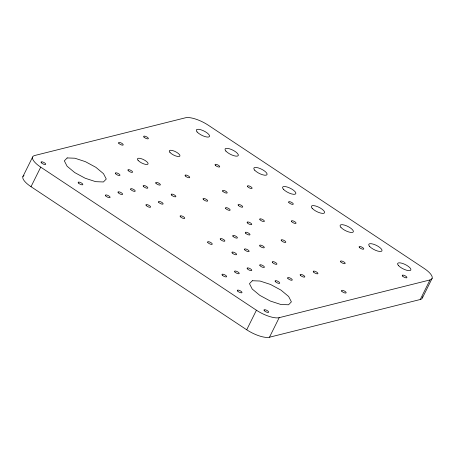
<?xml version="1.0" encoding="UTF-8"?>
<svg xmlns="http://www.w3.org/2000/svg" width="455" height="455" viewBox="0 0 455 455"><rect width="100%" height="100%" fill="white"/><g stroke="black" fill="none" stroke-linecap="round" stroke-linejoin="round"><path stroke-width="0.68" d="M22.904 176.585L32.606 157.032M31.014 186.692L40.722 167.139A18.342 6 26.4 0 1 34.722 155.502L185.526 117.771A18.342 6 26.4 0 1 208.288 125.216L423.986 268.308A18.342 6 26.4 0 1 429.986 279.944L420.278 299.498L269.474 337.229A18.342 6 26.4 0 1 246.712 329.784L31.014 186.692A18.342 6 26.4 0 1 24.041 175.414M246.712 329.784L256.421 310.225A18.342 6 26.4 0 0 279.182 317.67L429.986 279.944M269.474 337.229L279.182 317.67M432.096 278.414L422.394 297.968A18.342 6 26.4 0 1 420.278 299.498M40.722 167.139L256.421 310.225M422.513 296.728A18.342 6 26.4 0 1 422.502 297.587M67.181 157.93L64.331 160.86L67.101 166.229L74.745 172.587L85.216 178.246L95.709 181.676L103.416 181.966L106.265 179.037L103.495 173.673L95.851 167.309L85.381 161.656L74.887 158.221L67.181 157.93M252.309 280.741L249.459 283.67L252.229 289.039L259.873 295.397L270.344 301.056L280.837 304.486L288.544 304.776L291.393 301.847L288.629 296.478L280.985 290.119L270.509 284.46L260.015 281.031L252.309 280.741M259.919 246.047A2.599 0.853 26.4 0 0 264.002 247.816A2.599 0.853 26.4 0 0 261.978 245.535A2.599 0.853 26.4 0 0 259.919 246.047M222.813 191.299A2.599 0.853 26.4 0 0 226.903 193.074A2.599 0.853 26.4 0 0 224.872 190.787A2.599 0.853 26.4 0 0 222.813 191.299M215.334 165.245A2.599 0.853 26.4 0 0 219.418 167.013A2.599 0.853 26.4 0 0 217.388 164.727A2.599 0.853 26.4 0 0 215.334 165.245M281.423 240.667A2.599 0.853 26.4 0 0 285.512 242.435A2.599 0.853 26.4 0 0 283.482 240.155A2.599 0.853 26.4 0 0 281.423 240.667M259.987 219.754A2.599 0.853 26.4 0 0 264.071 221.528A2.599 0.853 26.4 0 0 262.046 219.242A2.599 0.853 26.4 0 0 259.987 219.754M247.389 222.91A2.599 0.853 26.4 0 0 251.473 224.679A2.599 0.853 26.4 0 0 249.442 222.393A2.599 0.853 26.4 0 0 247.389 222.91M238.363 205.41A2.599 0.853 26.4 0 0 242.447 207.179A2.599 0.853 26.4 0 0 240.416 204.898A2.599 0.853 26.4 0 0 238.363 205.41M225.76 208.561A2.599 0.853 26.4 0 0 229.843 210.335A2.599 0.853 26.4 0 0 227.819 208.049A2.599 0.853 26.4 0 0 225.76 208.561M203.3 199.387A2.599 0.853 26.4 0 0 207.389 201.161A2.599 0.853 26.4 0 0 205.359 198.875A2.599 0.853 26.4 0 0 203.3 199.387M245.609 233.182A2.599 0.853 26.4 0 0 249.693 234.951A2.599 0.853 26.4 0 0 247.668 232.664A2.599 0.853 26.4 0 0 245.609 233.182M233.011 236.333A2.599 0.853 26.4 0 0 237.095 238.101A2.599 0.853 26.4 0 0 235.064 235.815A2.599 0.853 26.4 0 0 233.011 236.333M220.476 239.466A2.599 0.853 26.4 0 0 224.56 241.241A2.599 0.853 26.4 0 0 222.529 238.955A2.599 0.853 26.4 0 0 220.476 239.466M207.872 242.617A2.599 0.853 26.4 0 0 211.962 244.392A2.599 0.853 26.4 0 0 209.931 242.106A2.599 0.853 26.4 0 0 207.872 242.617M180.362 216.711A2.599 0.853 26.4 0 0 184.446 218.485A2.599 0.853 26.4 0 0 182.415 216.199A2.599 0.853 26.4 0 0 180.362 216.711M158.732 202.367A2.599 0.853 26.4 0 0 162.816 204.136A2.599 0.853 26.4 0 0 160.791 201.849A2.599 0.853 26.4 0 0 158.732 202.367M244.744 249.84A2.599 0.853 26.4 0 0 248.834 251.615A2.599 0.853 26.4 0 0 246.803 249.329A2.599 0.853 26.4 0 0 244.744 249.84M232.209 252.98A2.599 0.853 26.4 0 0 236.299 254.749A2.599 0.853 26.4 0 0 234.268 252.462A2.599 0.853 26.4 0 0 232.209 252.98M247.389 268.837A2.599 0.853 26.4 0 0 251.478 270.606A2.599 0.853 26.4 0 0 249.448 268.319A2.599 0.853 26.4 0 0 247.389 268.837M259.993 265.68A2.599 0.853 26.4 0 0 264.076 267.455A2.599 0.853 26.4 0 0 262.046 265.168A2.599 0.853 26.4 0 0 259.993 265.68M272.528 262.546A2.599 0.853 26.4 0 0 276.612 264.315A2.599 0.853 26.4 0 0 274.581 262.034A2.599 0.853 26.4 0 0 272.528 262.546M234.86 271.971A2.599 0.853 26.4 0 0 238.943 273.739A2.599 0.853 26.4 0 0 236.913 271.453A2.599 0.853 26.4 0 0 234.86 271.971M222.256 275.121A2.599 0.853 26.4 0 0 226.345 276.89A2.599 0.853 26.4 0 0 224.315 274.61A2.599 0.853 26.4 0 0 222.256 275.121M237.618 291.035A2.599 0.853 26.4 0 0 241.702 292.81A2.599 0.853 26.4 0 0 239.671 290.523A2.599 0.853 26.4 0 0 237.618 291.035M275.349 281.594A2.599 0.853 26.4 0 0 279.438 283.368A2.599 0.853 26.4 0 0 277.408 281.082A2.599 0.853 26.4 0 0 275.349 281.594M287.884 278.46A2.599 0.853 26.4 0 0 291.974 280.229A2.599 0.853 26.4 0 0 289.943 277.948A2.599 0.853 26.4 0 0 287.884 278.46M300.419 275.326A2.599 0.853 26.4 0 0 304.503 277.095A2.599 0.853 26.4 0 0 302.478 274.809A2.599 0.853 26.4 0 0 300.419 275.326M313.546 272.039A2.599 0.853 26.4 0 0 317.635 273.813A2.599 0.853 26.4 0 0 315.605 271.527A2.599 0.853 26.4 0 0 313.546 272.039M146.197 205.501A2.599 0.853 26.4 0 0 150.286 207.275A2.599 0.853 26.4 0 0 148.256 204.989A2.599 0.853 26.4 0 0 146.197 205.501M130.841 189.587A2.599 0.853 26.4 0 0 134.925 191.356A2.599 0.853 26.4 0 0 132.894 189.075A2.599 0.853 26.4 0 0 130.841 189.587M118.237 192.738A2.599 0.853 26.4 0 0 122.327 194.512A2.599 0.853 26.4 0 0 120.296 192.226A2.599 0.853 26.4 0 0 118.237 192.738M105.702 195.877A2.599 0.853 26.4 0 0 109.791 197.646A2.599 0.853 26.4 0 0 107.761 195.36A2.599 0.853 26.4 0 0 105.702 195.877M143.439 186.436A2.599 0.853 26.4 0 0 147.522 188.205A2.599 0.853 26.4 0 0 145.498 185.919A2.599 0.853 26.4 0 0 143.439 186.436M155.974 183.302A2.599 0.853 26.4 0 0 160.058 185.071A2.599 0.853 26.4 0 0 158.033 182.785A2.599 0.853 26.4 0 0 155.974 183.302M171.489 195.036A2.599 0.853 26.4 0 0 175.573 196.81A2.599 0.853 26.4 0 0 173.543 194.524A2.599 0.853 26.4 0 0 171.489 195.036M115.593 173.747A2.599 0.853 26.4 0 0 119.676 175.522A2.599 0.853 26.4 0 0 117.652 173.236A2.599 0.853 26.4 0 0 115.593 173.747M78.453 183.041A2.599 0.853 26.4 0 0 82.537 184.81A2.599 0.853 26.4 0 0 80.507 182.523A2.599 0.853 26.4 0 0 78.453 183.041M128.191 170.597A2.599 0.853 26.4 0 0 132.28 172.365A2.599 0.853 26.4 0 0 130.249 170.079A2.599 0.853 26.4 0 0 128.191 170.597M41.32 162.748A2.599 0.853 26.4 0 0 45.403 164.517A2.599 0.853 26.4 0 0 43.373 162.23A2.599 0.853 26.4 0 0 41.32 162.748M118.835 143.353A2.599 0.853 26.4 0 0 122.918 145.128A2.599 0.853 26.4 0 0 120.888 142.842A2.599 0.853 26.4 0 0 118.835 143.353M341.779 291.251A2.599 0.853 26.4 0 0 345.868 293.02A2.599 0.853 26.4 0 0 343.838 290.739A2.599 0.853 26.4 0 0 341.779 291.251M264.264 310.646A2.599 0.853 26.4 0 0 268.353 312.414A2.599 0.853 26.4 0 0 266.323 310.128A2.599 0.853 26.4 0 0 264.264 310.646M402.538 276.054A2.599 0.853 26.4 0 0 406.622 277.823A2.599 0.853 26.4 0 0 404.597 275.537A2.599 0.853 26.4 0 0 402.538 276.054M291.655 221.659A2.599 0.853 26.4 0 0 295.744 223.433A2.599 0.853 26.4 0 0 293.714 221.147A2.599 0.853 26.4 0 0 291.655 221.659M340.801 261.915A2.599 0.853 26.4 0 0 344.884 263.684A2.599 0.853 26.4 0 0 342.854 261.397A2.599 0.853 26.4 0 0 340.801 261.915M247.713 186.726A2.599 0.853 26.4 0 0 251.803 188.495A2.599 0.853 26.4 0 0 249.772 186.209A2.599 0.853 26.4 0 0 247.713 186.726M185.333 175.954A2.599 0.853 26.4 0 0 189.417 177.729A2.599 0.853 26.4 0 0 187.386 175.442A2.599 0.853 26.4 0 0 185.333 175.954M143.968 137.069A2.599 0.853 26.4 0 0 148.051 138.838A2.599 0.853 26.4 0 0 146.027 136.551A2.599 0.853 26.4 0 0 143.968 137.069M288.897 202.594A2.599 0.853 26.4 0 0 292.98 204.363A2.599 0.853 26.4 0 0 290.955 202.077A2.599 0.853 26.4 0 0 288.897 202.594M359.399 247.435A2.599 0.853 26.4 0 0 363.482 249.203A2.599 0.853 26.4 0 0 361.452 246.917A2.599 0.853 26.4 0 0 359.399 247.435M398.449 265.544A7.365 2.412 26.4 0 0 410.029 270.56A7.365 2.412 26.4 0 0 404.279 264.082A7.365 2.412 26.4 0 0 398.449 265.544M369.579 246.388A7.365 2.412 26.4 0 0 381.153 251.405A7.365 2.412 26.4 0 0 375.403 244.926A7.365 2.412 26.4 0 0 369.579 246.388M340.932 227.386A7.365 2.412 26.4 0 0 352.506 232.403A7.365 2.412 26.4 0 0 346.755 225.925A7.365 2.412 26.4 0 0 340.932 227.386M312.17 208.305A7.365 2.412 26.4 0 0 323.744 213.321A7.365 2.412 26.4 0 0 318 206.849A7.365 2.412 26.4 0 0 312.17 208.305M283.408 189.229A7.365 2.412 26.4 0 0 294.988 194.245A7.365 2.412 26.4 0 0 289.238 187.767A7.365 2.412 26.4 0 0 283.408 189.229M254.652 170.147A7.365 2.412 26.4 0 0 266.226 175.164A7.365 2.412 26.4 0 0 260.476 168.691A7.365 2.412 26.4 0 0 254.652 170.147M225.89 151.071A7.365 2.412 26.4 0 0 237.464 156.088A7.365 2.412 26.4 0 0 231.72 149.61A7.365 2.412 26.4 0 0 225.89 151.071M197.129 131.99A7.365 2.412 26.4 0 0 208.708 137.006A7.365 2.412 26.4 0 0 202.958 130.534A7.365 2.412 26.4 0 0 197.129 131.99M138.104 160.41A5.921 1.939 26.4 0 0 147.409 164.443A5.921 1.939 26.4 0 0 142.785 159.239A5.921 1.939 26.4 0 0 138.104 160.41M169.965 152.442A5.921 1.939 26.4 0 0 179.27 156.475A5.921 1.939 26.4 0 0 174.652 151.27A5.921 1.939 26.4 0 0 169.965 152.442"/></g></svg>
